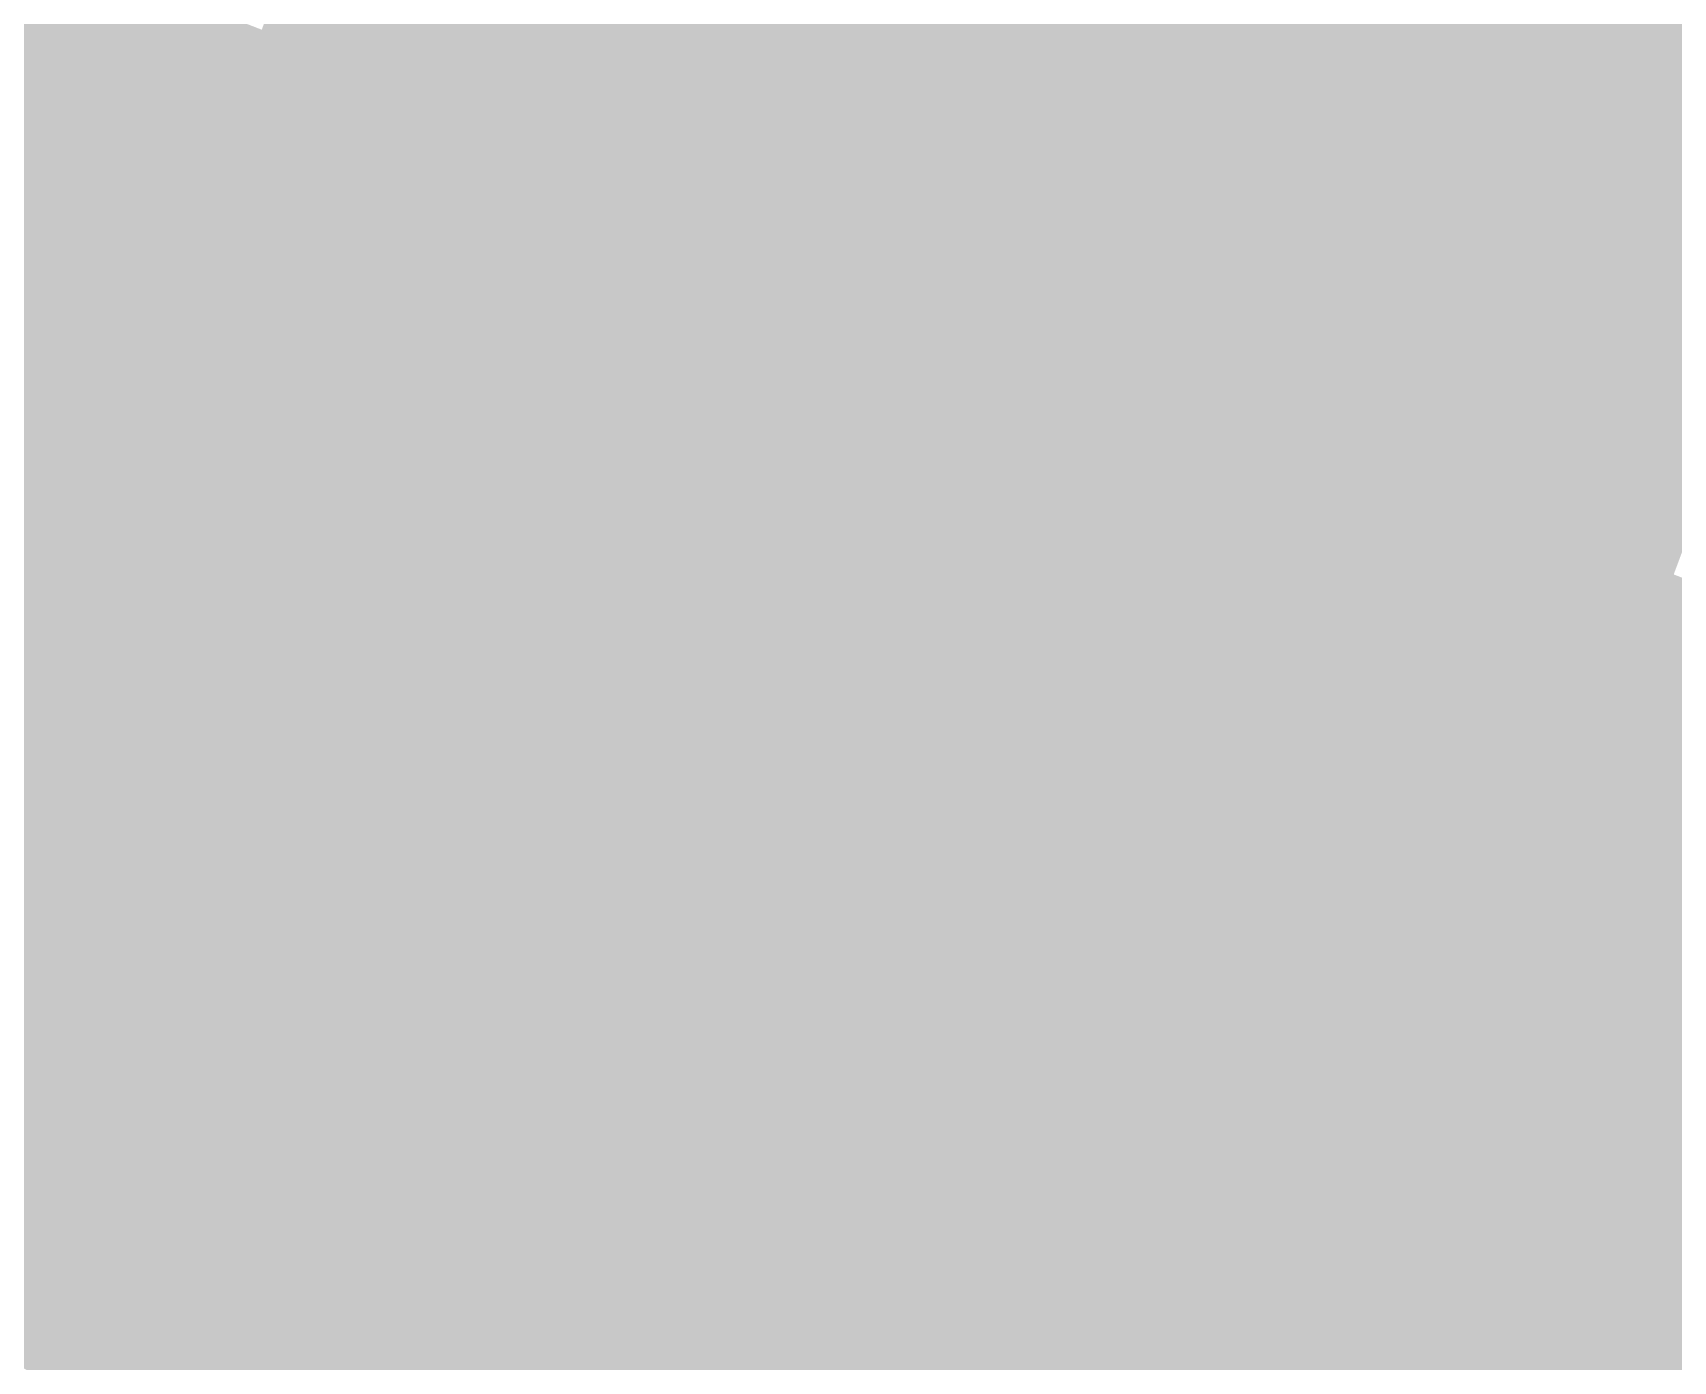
# Model space of a CAD drawing. Header units: inches. Extents: x -266 to 784, y -170 to 213.
# Drawn here: x 115.16 to 139.01, y -65.06 to -45.75 of the extents above; entities that cross this region are included whole.
import ezdxf

# ---------------------------------------------------------------- set-up
doc = ezdxf.new("R2010")
doc.units = ezdxf.units.IN
doc.header["$MEASUREMENT"] = 0

msp = doc.modelspace()

# ---------------------------------------------------------------- linework, layer by layer
at = {"color": 17, "true_color": 0x6a3443}
msp.add_solid([(138.756349, -42.091278), (139.713289, -42.381563), (137.681586, -45.483852), (138.631114, -45.797534)], dxfattribs=at)
at = {"color": 245, "true_color": 0x944a60}
msp.add_solid([(128.186304, -42.347035), (129.135833, -42.660717), (127.108449, -45.48013), (128.049993, -45.81702)], dxfattribs=at)
at = {"color": 229, "true_color": 0x653241}
msp.add_solid([(139.713289, -42.381563), (140.670229, -42.671848), (138.631114, -45.797534), (139.580643, -46.111216)], dxfattribs=at)
at = {"color": 245, "true_color": 0x90485e}
msp.add_solid([(129.135833, -42.660717), (130.085361, -42.974398), (128.049993, -45.81702), (128.991537, -46.15391)], dxfattribs=at)
at = {"color": 243, "true_color": 0xb65b79}
msp.add_solid([(119.576096, -42.785011), (120.51764, -43.121901), (118.490085, -45.70667), (119.423078, -46.066565)], dxfattribs=at)
at = {"color": 235, "true_color": 0xb25976}
msp.add_solid([(120.51764, -43.121901), (121.459184, -43.458791), (119.423078, -46.066565), (120.356071, -46.42646)], dxfattribs=at)
at = {"color": 237, "true_color": 0x8c455b}
msp.add_solid([(130.085361, -42.974398), (131.034889, -43.28808), (128.991537, -46.15391), (129.933081, -46.4908)], dxfattribs=at)
at = {"color": 237, "true_color": 0x884358}
msp.add_solid([(131.034889, -43.28808), (131.984417, -43.601762), (129.933081, -46.4908), (130.874625, -46.82769)], dxfattribs=at)
at = {"color": 235, "true_color": 0xae5673}
msp.add_solid([(121.459184, -43.458791), (122.400728, -43.795681), (120.356071, -46.42646), (121.289064, -46.786355)], dxfattribs=at)
at = {"color": 247, "true_color": 0x834155}
msp.add_solid([(131.984417, -43.601762), (132.933945, -43.915444), (130.874625, -46.82769), (131.816169, -47.164579)], dxfattribs=at)
at = {"color": 235, "true_color": 0xaa5470}
msp.add_solid([(122.400728, -43.795681), (123.342273, -44.132571), (121.289064, -46.786355), (122.222057, -47.14625)], dxfattribs=at)
at = {"color": 247, "true_color": 0x7f3f53}
msp.add_solid([(132.933945, -43.915444), (133.883473, -44.229125), (131.816169, -47.164579), (132.757713, -47.501469)], dxfattribs=at)
at = {"color": 243, "true_color": 0xc86387}
msp.add_solid([(114.758114, -44.26709), (115.691107, -44.626985), (113.637182, -47.070062), (114.561062, -47.452746)], dxfattribs=at)
at = {"color": 235, "true_color": 0xa5526d}
msp.add_solid([(123.342273, -44.132571), (124.283817, -44.469461), (122.222057, -47.14625), (123.155049, -47.506145)], dxfattribs=at)
at = {"color": 247, "true_color": 0x7b3d50}
msp.add_solid([(133.883473, -44.229125), (134.833002, -44.542807), (132.757713, -47.501469), (133.699257, -47.838359)], dxfattribs=at)
at = {"color": 235, "true_color": 0xa1506b}
msp.add_solid([(124.283817, -44.469461), (125.225361, -44.806351), (123.155049, -47.506145), (124.088042, -47.86604)], dxfattribs=at)
at = {"color": 247, "true_color": 0x763b4d}
msp.add_solid([(134.833002, -44.542807), (135.78253, -44.856489), (133.699257, -47.838359), (134.640801, -48.175249)], dxfattribs=at)
at = {"color": 243, "true_color": 0xc36184}
msp.add_solid([(115.691107, -44.626985), (116.6241, -44.98688), (114.561062, -47.452746), (115.484942, -47.835429)], dxfattribs=at)
at = {"color": 245, "true_color": 0x9d4e68}
msp.add_solid([(125.225361, -44.806351), (126.166905, -45.14324), (124.088042, -47.86604), (125.021035, -48.225935)], dxfattribs=at)
at = {"color": 243, "true_color": 0xbf5f81}
msp.add_solid([(116.6241, -44.98688), (117.557093, -45.346775), (115.484942, -47.835429), (116.408821, -48.218112)], dxfattribs=at)
at = {"color": 247, "true_color": 0x72394a}
msp.add_solid([(135.78253, -44.856489), (136.732058, -45.170171), (134.640801, -48.175249), (135.582345, -48.512139)], dxfattribs=at)
at = {"color": 245, "true_color": 0x994c65}
msp.add_solid([(126.166905, -45.14324), (127.108449, -45.48013), (125.021035, -48.225935), (125.954028, -48.58583)], dxfattribs=at)
at = {"color": 17, "true_color": 0x6e3647}
msp.add_solid([(136.732058, -45.170171), (137.681586, -45.483852), (135.582345, -48.512139), (136.523889, -48.849029)], dxfattribs=at)
at = {"color": 243, "true_color": 0xbb5d7e}
msp.add_solid([(117.557093, -45.346775), (118.490085, -45.70667), (116.408821, -48.218112), (117.332701, -48.600796)], dxfattribs=at)
at = {"color": 245, "true_color": 0x944a62}
msp.add_solid([(127.108449, -45.48013), (128.049993, -45.81702), (125.954028, -48.58583), (126.887021, -48.945725)], dxfattribs=at)
at = {"color": 17, "true_color": 0x6a3445}
msp.add_solid([(137.681586, -45.483852), (138.631114, -45.797534), (136.523889, -48.849029), (137.465434, -49.185919)], dxfattribs=at)
at = {"color": 243, "true_color": 0xb65b7b}
msp.add_solid([(118.490085, -45.70667), (119.423078, -46.066565), (117.332701, -48.600796), (118.25658, -48.983479)], dxfattribs=at)
at = {"color": 245, "true_color": 0x90485f}
msp.add_solid([(128.049993, -45.81702), (128.991537, -46.15391), (126.887021, -48.945725), (127.820013, -49.30562)], dxfattribs=at)
at = {"color": 229, "true_color": 0x653242}
msp.add_solid([(138.631114, -45.797534), (139.580643, -46.111216), (137.465434, -49.185919), (138.406978, -49.522808)], dxfattribs=at)
at = {"color": 235, "true_color": 0xb25978}
msp.add_solid([(119.423078, -46.066565), (120.356071, -46.42646), (118.25658, -48.983479), (119.18046, -49.366163)], dxfattribs=at)
at = {"color": 237, "true_color": 0x8c455c}
msp.add_solid([(128.991537, -46.15391), (129.933081, -46.4908), (127.820013, -49.30562), (128.753006, -49.665515)], dxfattribs=at)
at = {"color": 229, "true_color": 0x61303f}
msp.add_solid([(139.580643, -46.111216), (140.530171, -46.424898), (138.406978, -49.522808), (139.348522, -49.859698)], dxfattribs=at)
at = {"color": 235, "true_color": 0xae5675}
msp.add_solid([(120.356071, -46.42646), (121.289064, -46.786355), (119.18046, -49.366163), (120.104339, -49.748846)], dxfattribs=at)
at = {"color": 237, "true_color": 0x88435a}
msp.add_solid([(129.933081, -46.4908), (130.874625, -46.82769), (128.753006, -49.665515), (129.685999, -50.02541)], dxfattribs=at)
at = {"color": 235, "true_color": 0xaa5472}
msp.add_solid([(121.289064, -46.786355), (122.222057, -47.14625), (120.104339, -49.748846), (121.028219, -50.13153)], dxfattribs=at)
at = {"color": 237, "true_color": 0x834157}
msp.add_solid([(130.874625, -46.82769), (131.816169, -47.164579), (129.685999, -50.02541), (130.618992, -50.385305)], dxfattribs=at)
at = {"color": 235, "true_color": 0xa5526f}
msp.add_solid([(122.222057, -47.14625), (123.155049, -47.506145), (121.028219, -50.13153), (121.952098, -50.514213)], dxfattribs=at)
at = {"color": 247, "true_color": 0x7f3f54}
msp.add_solid([(131.816169, -47.164579), (132.757713, -47.501469), (130.618992, -50.385305), (131.551985, -50.7452)], dxfattribs=at)
at = {"color": 243, "true_color": 0xc36186}
msp.add_solid([(114.561062, -47.452746), (115.484942, -47.835429), (113.36201, -50.249923), (114.276219, -50.655164)], dxfattribs=at)
at = {"color": 235, "true_color": 0xa1506d}
msp.add_solid([(123.155049, -47.506145), (124.088042, -47.86604), (121.952098, -50.514213), (122.875978, -50.896897)], dxfattribs=at)
at = {"color": 247, "true_color": 0x7b3d51}
msp.add_solid([(132.757713, -47.501469), (133.699257, -47.838359), (131.551985, -50.7452), (132.484977, -51.105095)], dxfattribs=at)
at = {"color": 243, "true_color": 0xbf5f83}
msp.add_solid([(115.484942, -47.835429), (116.408821, -48.218112), (114.276219, -50.655164), (115.190429, -51.060406)], dxfattribs=at)
at = {"color": 235, "true_color": 0x9d4e6a}
msp.add_solid([(124.088042, -47.86604), (125.021035, -48.225935), (122.875978, -50.896897), (123.799857, -51.27958)], dxfattribs=at)
at = {"color": 247, "true_color": 0x763b4e}
msp.add_solid([(133.699257, -47.838359), (134.640801, -48.175249), (132.484977, -51.105095), (133.41797, -51.46499)], dxfattribs=at)
at = {"color": 243, "true_color": 0xbb5d80}
msp.add_solid([(116.408821, -48.218112), (117.332701, -48.600796), (115.190429, -51.060406), (116.104639, -51.465647)], dxfattribs=at)
at = {"color": 245, "true_color": 0x994c67}
msp.add_solid([(125.021035, -48.225935), (125.954028, -48.58583), (123.799857, -51.27958), (124.723737, -51.662263)], dxfattribs=at)
at = {"color": 247, "true_color": 0x72394b}
msp.add_solid([(134.640801, -48.175249), (135.582345, -48.512139), (133.41797, -51.46499), (134.350963, -51.824885)], dxfattribs=at)
at = {"color": 243, "true_color": 0xb65b7d}
msp.add_solid([(117.332701, -48.600796), (118.25658, -48.983479), (116.104639, -51.465647), (117.018849, -51.870888)], dxfattribs=at)
at = {"color": 245, "true_color": 0x944a64}
msp.add_solid([(125.954028, -48.58583), (126.887021, -48.945725), (124.723737, -51.662263), (125.647616, -52.044947)], dxfattribs=at)
at = {"color": 247, "true_color": 0x6e3649}
msp.add_solid([(135.582345, -48.512139), (136.523889, -48.849029), (134.350963, -51.824885), (135.283956, -52.18478)], dxfattribs=at)
at = {"color": 17, "true_color": 0x6a3446}
msp.add_solid([(136.523889, -48.849029), (137.465434, -49.185919), (135.283956, -52.18478), (136.216949, -52.544675)], dxfattribs=at)
at = {"color": 235, "true_color": 0xb2597a}
msp.add_solid([(118.25658, -48.983479), (119.18046, -49.366163), (117.018849, -51.870888), (117.933058, -52.27613)], dxfattribs=at)
at = {"color": 245, "true_color": 0x904861}
msp.add_solid([(126.887021, -48.945725), (127.820013, -49.30562), (125.647616, -52.044947), (126.571496, -52.42763)], dxfattribs=at)
at = {"color": 237, "true_color": 0x8c455e}
msp.add_solid([(127.820013, -49.30562), (128.753006, -49.665515), (126.571496, -52.42763), (127.495375, -52.810314)], dxfattribs=at)
at = {"color": 229, "true_color": 0x653243}
msp.add_solid([(137.465434, -49.185919), (138.406978, -49.522808), (136.216949, -52.544675), (137.149941, -52.90457)], dxfattribs=at)
at = {"color": 235, "true_color": 0xae5677}
msp.add_solid([(119.18046, -49.366163), (120.104339, -49.748846), (117.933058, -52.27613), (118.847268, -52.681371)], dxfattribs=at)
at = {"color": 229, "true_color": 0x613040}
msp.add_solid([(138.406978, -49.522808), (139.348522, -49.859698), (137.149941, -52.90457), (138.082934, -53.264465)], dxfattribs=at)
at = {"color": 235, "true_color": 0xaa5474}
msp.add_solid([(120.104339, -49.748846), (121.028219, -50.13153), (118.847268, -52.681371), (119.761478, -53.086612)], dxfattribs=at)
at = {"color": 237, "true_color": 0x88435b}
msp.add_solid([(128.753006, -49.665515), (129.685999, -50.02541), (127.495375, -52.810314), (128.419255, -53.192997)], dxfattribs=at)
at = {"color": 237, "true_color": 0x834158}
msp.add_solid([(129.685999, -50.02541), (130.618992, -50.385305), (128.419255, -53.192997), (129.343135, -53.575681)], dxfattribs=at)
at = {"color": 239, "true_color": 0x5d2e3d}
msp.add_solid([(139.348522, -49.859698), (140.290066, -50.196588), (138.082934, -53.264465), (139.015927, -53.62436)], dxfattribs=at)
at = {"color": 235, "true_color": 0xa55271}
msp.add_solid([(121.028219, -50.13153), (121.952098, -50.514213), (119.761478, -53.086612), (120.675688, -53.491853)], dxfattribs=at)
at = {"color": 235, "true_color": 0xa1506e}
msp.add_solid([(121.952098, -50.514213), (122.875978, -50.896897), (120.675688, -53.491853), (121.589897, -53.897095)], dxfattribs=at)
at = {"color": 247, "true_color": 0x7f3f56}
msp.add_solid([(130.618992, -50.385305), (131.551985, -50.7452), (129.343135, -53.575681), (130.267014, -53.958364)], dxfattribs=at)
at = {"color": 243, "true_color": 0xbf5f85}
msp.add_solid([(114.276219, -50.655164), (115.190429, -51.060406), (112.998662, -53.444387), (113.902651, -53.871942)], dxfattribs=at)
at = {"color": 247, "true_color": 0x7b3d53}
msp.add_solid([(131.551985, -50.7452), (132.484977, -51.105095), (130.267014, -53.958364), (131.190894, -54.341047)], dxfattribs=at)
at = {"color": 235, "true_color": 0x9d4e6c}
msp.add_solid([(122.875978, -50.896897), (123.799857, -51.27958), (121.589897, -53.897095), (122.504107, -54.302336)], dxfattribs=at)
at = {"color": 243, "true_color": 0xbb5d82}
msp.add_solid([(115.190429, -51.060406), (116.104639, -51.465647), (113.902651, -53.871942), (114.80664, -54.299497)], dxfattribs=at)
at = {"color": 247, "true_color": 0x763b50}
msp.add_solid([(132.484977, -51.105095), (133.41797, -51.46499), (131.190894, -54.341047), (132.114773, -54.723731)], dxfattribs=at)
at = {"color": 243, "true_color": 0xb65b7f}
msp.add_solid([(116.104639, -51.465647), (117.018849, -51.870888), (114.80664, -54.299497), (115.71063, -54.727052)], dxfattribs=at)
at = {"color": 235, "true_color": 0x994c69}
msp.add_solid([(123.799857, -51.27958), (124.723737, -51.662263), (122.504107, -54.302336), (123.418317, -54.707577)], dxfattribs=at)
at = {"color": 247, "true_color": 0x72394d}
msp.add_solid([(133.41797, -51.46499), (134.350963, -51.824885), (132.114773, -54.723731), (133.038653, -55.106414)], dxfattribs=at)
at = {"color": 245, "true_color": 0x944a66}
msp.add_solid([(124.723737, -51.662263), (125.647616, -52.044947), (123.418317, -54.707577), (124.332527, -55.112819)], dxfattribs=at)
at = {"color": 243, "true_color": 0xb2597c}
msp.add_solid([(117.018849, -51.870888), (117.933058, -52.27613), (115.71063, -54.727052), (116.614619, -55.154607)], dxfattribs=at)
at = {"color": 247, "true_color": 0x6e364a}
msp.add_solid([(134.350963, -51.824885), (135.283956, -52.18478), (133.038653, -55.106414), (133.962532, -55.489098)], dxfattribs=at)
at = {"color": 245, "true_color": 0x904863}
msp.add_solid([(125.647616, -52.044947), (126.571496, -52.42763), (124.332527, -55.112819), (125.246737, -55.51806)], dxfattribs=at)
at = {"color": 17, "true_color": 0x6a3447}
msp.add_solid([(135.283956, -52.18478), (136.216949, -52.544675), (133.962532, -55.489098), (134.886412, -55.871781)], dxfattribs=at)
at = {"color": 235, "true_color": 0xae5679}
msp.add_solid([(117.933058, -52.27613), (118.847268, -52.681371), (116.614619, -55.154607), (117.518608, -55.582162)], dxfattribs=at)
at = {"color": 237, "true_color": 0x8c4560}
msp.add_solid([(126.571496, -52.42763), (127.495375, -52.810314), (125.246737, -55.51806), (126.160946, -55.923301)], dxfattribs=at)
at = {"color": 235, "true_color": 0xaa5476}
msp.add_solid([(118.847268, -52.681371), (119.761478, -53.086612), (117.518608, -55.582162), (118.422597, -56.009717)], dxfattribs=at)
at = {"color": 229, "true_color": 0x653244}
msp.add_solid([(136.216949, -52.544675), (137.149941, -52.90457), (134.886412, -55.871781), (135.810291, -56.254465)], dxfattribs=at)
at = {"color": 237, "true_color": 0x88435d}
msp.add_solid([(127.495375, -52.810314), (128.419255, -53.192997), (126.160946, -55.923301), (127.075156, -56.328543)], dxfattribs=at)
at = {"color": 229, "true_color": 0x613041}
msp.add_solid([(137.149941, -52.90457), (138.082934, -53.264465), (135.810291, -56.254465), (136.734171, -56.637148)], dxfattribs=at)
at = {"color": 235, "true_color": 0xa55273}
msp.add_solid([(119.761478, -53.086612), (120.675688, -53.491853), (118.422597, -56.009717), (119.326587, -56.437272)], dxfattribs=at)
at = {"color": 237, "true_color": 0x83415a}
msp.add_solid([(128.419255, -53.192997), (129.343135, -53.575681), (127.075156, -56.328543), (127.989366, -56.733784)], dxfattribs=at)
at = {"color": 229, "true_color": 0x5d2e3e}
msp.add_solid([(138.082934, -53.264465), (139.015927, -53.62436), (136.734171, -56.637148), (137.65805, -57.019831)], dxfattribs=at)
at = {"color": 235, "true_color": 0xa15070}
msp.add_solid([(120.675688, -53.491853), (121.589897, -53.897095), (119.326587, -56.437272), (120.230576, -56.864827)], dxfattribs=at)
at = {"color": 237, "true_color": 0x7f3f57}
msp.add_solid([(129.343135, -53.575681), (130.267014, -53.958364), (127.989366, -56.733784), (128.903576, -57.139025)], dxfattribs=at)
at = {"color": 239, "true_color": 0x592c3c}
msp.add_solid([(139.015927, -53.62436), (139.94892, -53.984256), (137.65805, -57.019831), (138.58193, -57.402515)], dxfattribs=at)
at = {"color": 235, "true_color": 0x9d4e6d}
msp.add_solid([(121.589897, -53.897095), (122.504107, -54.302336), (120.230576, -56.864827), (121.134565, -57.292383)], dxfattribs=at)
at = {"color": 247, "true_color": 0x7b3d54}
msp.add_solid([(130.267014, -53.958364), (131.190894, -54.341047), (128.903576, -57.139025), (129.817785, -57.544267)], dxfattribs=at)
at = {"color": 239, "true_color": 0x542a39}
msp.add_solid([(139.94892, -53.984256), (140.881913, -54.344151), (138.58193, -57.402515), (139.505809, -57.785198)], dxfattribs=at)
at = {"color": 243, "true_color": 0xb65b81}
msp.add_solid([(114.80664, -54.299497), (115.71063, -54.727052), (113.439486, -57.100639), (114.332711, -57.55025)], dxfattribs=at)
at = {"color": 235, "true_color": 0x994c6a}
msp.add_solid([(122.504107, -54.302336), (123.418317, -54.707577), (121.134565, -57.292383), (122.038555, -57.719938)], dxfattribs=at)
at = {"color": 247, "true_color": 0x763b51}
msp.add_solid([(131.190894, -54.341047), (132.114773, -54.723731), (129.817785, -57.544267), (130.731995, -57.949508)], dxfattribs=at)
at = {"color": 225, "true_color": 0xb2597e}
msp.add_solid([(115.71063, -54.727052), (116.614619, -55.154607), (114.332711, -57.55025), (115.225935, -57.999862)], dxfattribs=at)
at = {"color": 245, "true_color": 0x944a67}
msp.add_solid([(123.418317, -54.707577), (124.332527, -55.112819), (122.038555, -57.719938), (122.942544, -58.147493)], dxfattribs=at)
at = {"color": 247, "true_color": 0x72394e}
msp.add_solid([(132.114773, -54.723731), (133.038653, -55.106414), (130.731995, -57.949508), (131.646205, -58.354749)], dxfattribs=at)
at = {"color": 235, "true_color": 0xae567b}
msp.add_solid([(116.614619, -55.154607), (117.518608, -55.582162), (115.225935, -57.999862), (116.119159, -58.449473)], dxfattribs=at)
at = {"color": 245, "true_color": 0x904864}
msp.add_solid([(124.332527, -55.112819), (125.246737, -55.51806), (122.942544, -58.147493), (123.846533, -58.575048)], dxfattribs=at)
at = {"color": 247, "true_color": 0x6e364b}
msp.add_solid([(133.038653, -55.106414), (133.962532, -55.489098), (131.646205, -58.354749), (132.560415, -58.759991)], dxfattribs=at)
at = {"color": 237, "true_color": 0x8c4561}
msp.add_solid([(125.246737, -55.51806), (126.160946, -55.923301), (123.846533, -58.575048), (124.750522, -59.002603)], dxfattribs=at)
at = {"color": 247, "true_color": 0x6a3448}
msp.add_solid([(133.962532, -55.489098), (134.886412, -55.871781), (132.560415, -58.759991), (133.474624, -59.165232)], dxfattribs=at)
at = {"color": 235, "true_color": 0xaa5478}
msp.add_solid([(117.518608, -55.582162), (118.422597, -56.009717), (116.119159, -58.449473), (117.012383, -58.899084)], dxfattribs=at)
at = {"color": 235, "true_color": 0xa55275}
msp.add_solid([(118.422597, -56.009717), (119.326587, -56.437272), (117.012383, -58.899084), (117.905608, -59.348696)], dxfattribs=at)
at = {"color": 237, "true_color": 0x88435e}
msp.add_solid([(126.160946, -55.923301), (127.075156, -56.328543), (124.750522, -59.002603), (125.654512, -59.430158)], dxfattribs=at)
at = {"color": 229, "true_color": 0x653245}
msp.add_solid([(134.886412, -55.871781), (135.810291, -56.254465), (133.474624, -59.165232), (134.388834, -59.570473)], dxfattribs=at)
at = {"color": 229, "true_color": 0x613042}
msp.add_solid([(135.810291, -56.254465), (136.734171, -56.637148), (134.388834, -59.570473), (135.303044, -59.975714)], dxfattribs=at)
at = {"color": 235, "true_color": 0xa15072}
msp.add_solid([(119.326587, -56.437272), (120.230576, -56.864827), (117.905608, -59.348696), (118.798832, -59.798307)], dxfattribs=at)
at = {"color": 237, "true_color": 0x83415b}
msp.add_solid([(127.075156, -56.328543), (127.989366, -56.733784), (125.654512, -59.430158), (126.558501, -59.857713)], dxfattribs=at)
at = {"color": 237, "true_color": 0x7f3f59}
msp.add_solid([(127.989366, -56.733784), (128.903576, -57.139025), (126.558501, -59.857713), (127.46249, -60.285268)], dxfattribs=at)
at = {"color": 229, "true_color": 0x5d2e40}
msp.add_solid([(136.734171, -56.637148), (137.65805, -57.019831), (135.303044, -59.975714), (136.217254, -60.380956)], dxfattribs=at)
at = {"color": 235, "true_color": 0x9d4e6f}
msp.add_solid([(120.230576, -56.864827), (121.134565, -57.292383), (118.798832, -59.798307), (119.692056, -60.247918)], dxfattribs=at)
at = {"color": 247, "true_color": 0x7b3d56}
msp.add_solid([(128.903576, -57.139025), (129.817785, -57.544267), (127.46249, -60.285268), (128.36648, -60.712823)], dxfattribs=at)
at = {"color": 239, "true_color": 0x592c3d}
msp.add_solid([(137.65805, -57.019831), (138.58193, -57.402515), (136.217254, -60.380956), (137.131463, -60.786197)], dxfattribs=at)
at = {"color": 235, "true_color": 0x994c6c}
msp.add_solid([(121.134565, -57.292383), (122.038555, -57.719938), (119.692056, -60.247918), (120.585281, -60.69753)], dxfattribs=at)
at = {"color": 239, "true_color": 0x542a3a}
msp.add_solid([(138.58193, -57.402515), (139.505809, -57.785198), (137.131463, -60.786197), (138.045673, -61.191438)], dxfattribs=at)
at = {"color": 225, "true_color": 0xb25980}
msp.add_solid([(114.332711, -57.55025), (115.225935, -57.999862), (112.885922, -60.338782), (113.767843, -60.810179)], dxfattribs=at)
at = {"color": 247, "true_color": 0x763b53}
msp.add_solid([(129.817785, -57.544267), (130.731995, -57.949508), (128.36648, -60.712823), (129.270469, -61.140378)], dxfattribs=at)
at = {"color": 235, "true_color": 0x944a69}
msp.add_solid([(122.038555, -57.719938), (122.942544, -58.147493), (120.585281, -60.69753), (121.478505, -61.147141)], dxfattribs=at)
at = {"color": 239, "true_color": 0x502837}
msp.add_solid([(139.505809, -57.785198), (140.429689, -58.167882), (138.045673, -61.191438), (138.959883, -61.59668)], dxfattribs=at)
at = {"color": 225, "true_color": 0xae567d}
msp.add_solid([(115.225935, -57.999862), (116.119159, -58.449473), (113.767843, -60.810179), (114.649764, -61.281576)], dxfattribs=at)
at = {"color": 245, "true_color": 0x904866}
msp.add_solid([(122.942544, -58.147493), (123.846533, -58.575048), (121.478505, -61.147141), (122.371729, -61.596752)], dxfattribs=at)
at = {"color": 247, "true_color": 0x723950}
msp.add_solid([(130.731995, -57.949508), (131.646205, -58.354749), (129.270469, -61.140378), (130.174458, -61.567933)], dxfattribs=at)
at = {"color": 239, "true_color": 0x4c2534}
msp.add_solid([(140.429689, -58.167882), (141.353568, -58.550565), (138.959883, -61.59668), (139.874093, -62.001921)], dxfattribs=at)
at = {"color": 247, "true_color": 0x6e364d}
msp.add_solid([(131.646205, -58.354749), (132.560415, -58.759991), (130.174458, -61.567933), (131.078447, -61.995489)], dxfattribs=at)
at = {"color": 235, "true_color": 0xaa547a}
msp.add_solid([(116.119159, -58.449473), (117.012383, -58.899084), (114.649764, -61.281576), (115.531686, -61.752973)], dxfattribs=at)
at = {"color": 237, "true_color": 0x8c4563}
msp.add_solid([(123.846533, -58.575048), (124.750522, -59.002603), (122.371729, -61.596752), (123.264954, -62.046364)], dxfattribs=at)
at = {"color": 235, "true_color": 0xa55277}
msp.add_solid([(117.012383, -58.899084), (117.905608, -59.348696), (115.531686, -61.752973), (116.413607, -62.224369)], dxfattribs=at)
at = {"color": 247, "true_color": 0x6a344a}
msp.add_solid([(132.560415, -58.759991), (133.474624, -59.165232), (131.078447, -61.995489), (131.982437, -62.423044)], dxfattribs=at)
at = {"color": 237, "true_color": 0x884360}
msp.add_solid([(124.750522, -59.002603), (125.654512, -59.430158), (123.264954, -62.046364), (124.158178, -62.495975)], dxfattribs=at)
at = {"color": 235, "true_color": 0xa15074}
msp.add_solid([(117.905608, -59.348696), (118.798832, -59.798307), (116.413607, -62.224369), (117.295528, -62.695766)], dxfattribs=at)
at = {"color": 219, "true_color": 0x653247}
msp.add_solid([(133.474624, -59.165232), (134.388834, -59.570473), (131.982437, -62.423044), (132.886426, -62.850599)], dxfattribs=at)
at = {"color": 237, "true_color": 0x83415d}
msp.add_solid([(125.654512, -59.430158), (126.558501, -59.857713), (124.158178, -62.495975), (125.051402, -62.945586)], dxfattribs=at)
at = {"color": 229, "true_color": 0x613044}
msp.add_solid([(134.388834, -59.570473), (135.303044, -59.975714), (132.886426, -62.850599), (133.790415, -63.278154)], dxfattribs=at)
at = {"color": 235, "true_color": 0x9d4e71}
msp.add_solid([(118.798832, -59.798307), (119.692056, -60.247918), (117.295528, -62.695766), (118.177449, -63.167163)], dxfattribs=at)
at = {"color": 237, "true_color": 0x7f3f5a}
msp.add_solid([(126.558501, -59.857713), (127.46249, -60.285268), (125.051402, -62.945586), (125.944626, -63.395198)], dxfattribs=at)
at = {"color": 229, "true_color": 0x5d2e41}
msp.add_solid([(135.303044, -59.975714), (136.217254, -60.380956), (133.790415, -63.278154), (134.694405, -63.705709)], dxfattribs=at)
at = {"color": 235, "true_color": 0x994c6e}
msp.add_solid([(119.692056, -60.247918), (120.585281, -60.69753), (118.177449, -63.167163), (119.059371, -63.638559)], dxfattribs=at)
at = {"color": 237, "true_color": 0x7b3d57}
msp.add_solid([(127.46249, -60.285268), (128.36648, -60.712823), (125.944626, -63.395198), (126.837851, -63.844809)], dxfattribs=at)
at = {"color": 229, "true_color": 0x592c3e}
msp.add_solid([(136.217254, -60.380956), (137.131463, -60.786197), (134.694405, -63.705709), (135.598394, -64.133264)], dxfattribs=at)
at = {"color": 235, "true_color": 0x944a6b}
msp.add_solid([(120.585281, -60.69753), (121.478505, -61.147141), (119.059371, -63.638559), (119.941292, -64.109956)], dxfattribs=at)
at = {"color": 247, "true_color": 0x763b54}
msp.add_solid([(128.36648, -60.712823), (129.270469, -61.140378), (126.837851, -63.844809), (127.731075, -64.29442)], dxfattribs=at)
at = {"color": 239, "true_color": 0x542a3b}
msp.add_solid([(137.131463, -60.786197), (138.045673, -61.191438), (135.598394, -64.133264), (136.502383, -64.560819)], dxfattribs=at)
at = {"color": 225, "true_color": 0xaa547c}
msp.add_solid([(114.649764, -61.281576), (115.531686, -61.752973), (113.111309, -64.076765), (113.981396, -64.569663)], dxfattribs=at)
at = {"color": 245, "true_color": 0x904868}
msp.add_solid([(121.478505, -61.147141), (122.371729, -61.596752), (119.941292, -64.109956), (120.823213, -64.581353)], dxfattribs=at)
at = {"color": 247, "true_color": 0x723951}
msp.add_solid([(129.270469, -61.140378), (130.174458, -61.567933), (127.731075, -64.29442), (128.624299, -64.744031)], dxfattribs=at)
at = {"color": 239, "true_color": 0x502838}
msp.add_solid([(138.045673, -61.191438), (138.959883, -61.59668), (136.502383, -64.560819), (137.406373, -64.988374)], dxfattribs=at)
at = {"color": 235, "true_color": 0xa55279}
msp.add_solid([(115.531686, -61.752973), (116.413607, -62.224369), (113.981396, -64.569663), (114.851483, -65.062561)], dxfattribs=at)
at = {"color": 237, "true_color": 0x8c4565}
msp.add_solid([(122.371729, -61.596752), (123.264954, -62.046364), (120.823213, -64.581353), (121.705134, -65.05275)], dxfattribs=at)
at = {"color": 247, "true_color": 0x6e364e}
msp.add_solid([(130.174458, -61.567933), (131.078447, -61.995489), (128.624299, -64.744031), (129.517524, -65.193643)], dxfattribs=at)
at = {"color": 239, "true_color": 0x4c2535}
msp.add_solid([(138.959883, -61.59668), (139.874093, -62.001921), (137.406373, -64.988374), (138.310362, -65.415929)], dxfattribs=at)
at = {"color": 247, "true_color": 0x6a344b}
msp.add_solid([(131.078447, -61.995489), (131.982437, -62.423044), (129.517524, -65.193643), (130.410748, -65.643254)], dxfattribs=at)
at = {"color": 235, "true_color": 0xa15076}
msp.add_solid([(116.413607, -62.224369), (117.295528, -62.695766), (114.851483, -65.062561), (115.72157, -65.55546)], dxfattribs=at)
at = {"color": 237, "true_color": 0x884362}
msp.add_solid([(123.264954, -62.046364), (124.158178, -62.495975), (121.705134, -65.05275), (122.587056, -65.524146)], dxfattribs=at)
at = {"color": 249, "true_color": 0x482332}
msp.add_solid([(139.874093, -62.001921), (140.788302, -62.407162), (138.310362, -65.415929), (139.214351, -65.843484)], dxfattribs=at)
at = {"color": 219, "true_color": 0x653248}
msp.add_solid([(131.982437, -62.423044), (132.886426, -62.850599), (130.410748, -65.643254), (131.303972, -66.092865)], dxfattribs=at)
at = {"color": 235, "true_color": 0x9d4e73}
msp.add_solid([(117.295528, -62.695766), (118.177449, -63.167163), (115.72157, -65.55546), (116.591657, -66.048358)], dxfattribs=at)
at = {"color": 237, "true_color": 0x83415f}
msp.add_solid([(124.158178, -62.495975), (125.051402, -62.945586), (122.587056, -65.524146), (123.468977, -65.995543)], dxfattribs=at)
at = {"color": 237, "true_color": 0x7f3f5b}
msp.add_solid([(125.051402, -62.945586), (125.944626, -63.395198), (123.468977, -65.995543), (124.350898, -66.46694)], dxfattribs=at)
at = {"color": 229, "true_color": 0x613045}
msp.add_solid([(132.886426, -62.850599), (133.790415, -63.278154), (131.303972, -66.092865), (132.197197, -66.542477)], dxfattribs=at)
at = {"color": 235, "true_color": 0x994c70}
msp.add_solid([(118.177449, -63.167163), (119.059371, -63.638559), (116.591657, -66.048358), (117.461744, -66.541256)], dxfattribs=at)
at = {"color": 237, "true_color": 0x7b3d58}
msp.add_solid([(125.944626, -63.395198), (126.837851, -63.844809), (124.350898, -66.46694), (125.23282, -66.938337)], dxfattribs=at)
at = {"color": 229, "true_color": 0x5d2e42}
msp.add_solid([(133.790415, -63.278154), (134.694405, -63.705709), (132.197197, -66.542477), (133.090421, -66.992088)], dxfattribs=at)
at = {"color": 235, "true_color": 0x944a6d}
msp.add_solid([(119.059371, -63.638559), (119.941292, -64.109956), (117.461744, -66.541256), (118.331831, -67.034154)], dxfattribs=at)
at = {"color": 247, "true_color": 0x763b55}
msp.add_solid([(126.837851, -63.844809), (127.731075, -64.29442), (125.23282, -66.938337), (126.114741, -67.409733)], dxfattribs=at)
at = {"color": 229, "true_color": 0x592c3f}
msp.add_solid([(134.694405, -63.705709), (135.598394, -64.133264), (133.090421, -66.992088), (133.983645, -67.441699)], dxfattribs=at)
at = {"color": 235, "true_color": 0x90486a}
msp.add_solid([(119.941292, -64.109956), (120.823213, -64.581353), (118.331831, -67.034154), (119.201918, -67.527052)], dxfattribs=at)
at = {"color": 239, "true_color": 0x542a3c}
msp.add_solid([(135.598394, -64.133264), (136.502383, -64.560819), (133.983645, -67.441699), (134.876869, -67.891311)], dxfattribs=at)
at = {"color": 247, "true_color": 0x723952}
msp.add_solid([(127.731075, -64.29442), (128.624299, -64.744031), (126.114741, -67.409733), (126.996662, -67.88113)], dxfattribs=at)
at = {"color": 237, "true_color": 0x8c4566}
msp.add_solid([(120.823213, -64.581353), (121.705134, -65.05275), (119.201918, -67.527052), (120.072005, -68.019951)], dxfattribs=at)
at = {"color": 239, "true_color": 0x502839}
msp.add_solid([(136.502383, -64.560819), (137.406373, -64.988374), (134.876869, -67.891311), (135.770094, -68.340922)], dxfattribs=at)
at = {"color": 247, "true_color": 0x6e364f}
msp.add_solid([(128.624299, -64.744031), (129.517524, -65.193643), (126.996662, -67.88113), (127.878583, -68.352527)], dxfattribs=at)
at = {"color": 237, "true_color": 0x884363}
msp.add_solid([(121.705134, -65.05275), (122.587056, -65.524146), (120.072005, -68.019951), (120.942092, -68.512849)], dxfattribs=at)
at = {"color": 239, "true_color": 0x4c2536}
msp.add_solid([(137.406373, -64.988374), (138.310362, -65.415929), (135.770094, -68.340922), (136.663318, -68.790533)], dxfattribs=at)

doc.saveas('drawing.dxf')
